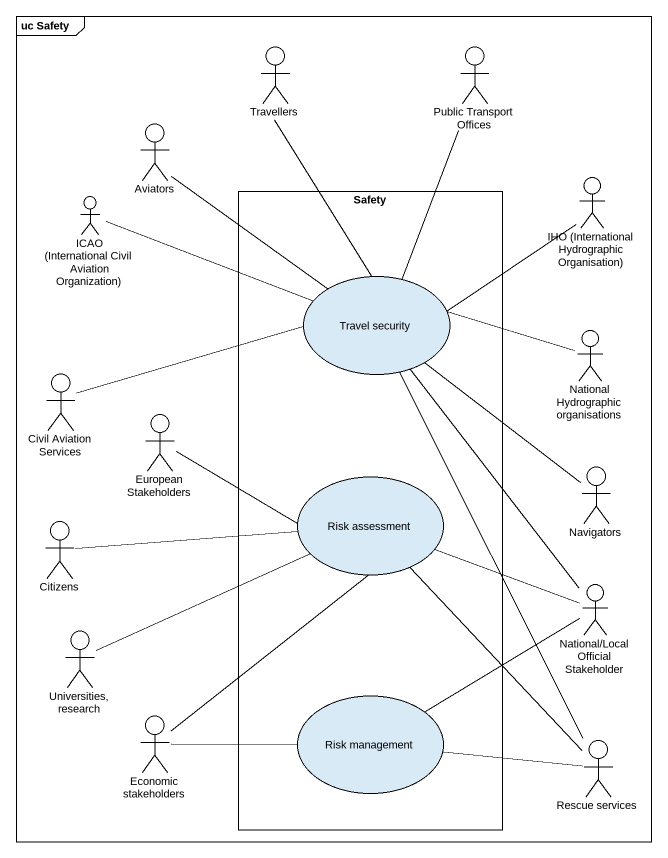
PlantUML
@startuml
mainframe uc Safety
actor Travellers
actor "Public Transport Offices" as Public_Transport_Offices
actor Aviators
actor "ICAO (International Civil Aviation Organization)" as ICAO_International_Civil
rectangle Safety {
  usecase "Travel security" as Travel_security
  usecase "Risk assessment" as Risk_assessment
  usecase "Risk management" as Risk_management
}
actor "IHO (International Hydrographic Organisation)" as IHO_International
actor "National Hydrographic organisations" as National_Hydrographic
actor "Civil Aviation Services" as Civil_Aviation_Services
actor "European Stakeholders" as European_Stakeholders
actor Navigators
actor Citizens
actor "National/Local Official Stakeholder" as National_Local_Official
actor "Universities, research" as Universities_research
actor "Economic stakeholders" as Economic_stakeholders
actor "Rescue services" as Rescue_services
Aviators -- Travel_security
ICAO_International_Civil -right- Travel_security
Travel_security -up- Travellers
Travel_security -up- Public_Transport_Offices
Travel_security -right- IHO_International
Travel_security -right- National_Hydrographic
Travel_security -left- Civil_Aviation_Services
Travel_security -- Navigators
European_Stakeholders -right- Risk_assessment
Citizens -right- Risk_assessment
National_Local_Official -up- Travel_security
National_Local_Official -left- Risk_assessment
National_Local_Official -left- Risk_management
Universities_research -right- Risk_assessment
Economic_stakeholders -up- Risk_assessment
Economic_stakeholders -right- Risk_management
Rescue_services -up- Travel_security
Rescue_services -up- Risk_assessment
Rescue_services -left- Risk_management
@enduml
